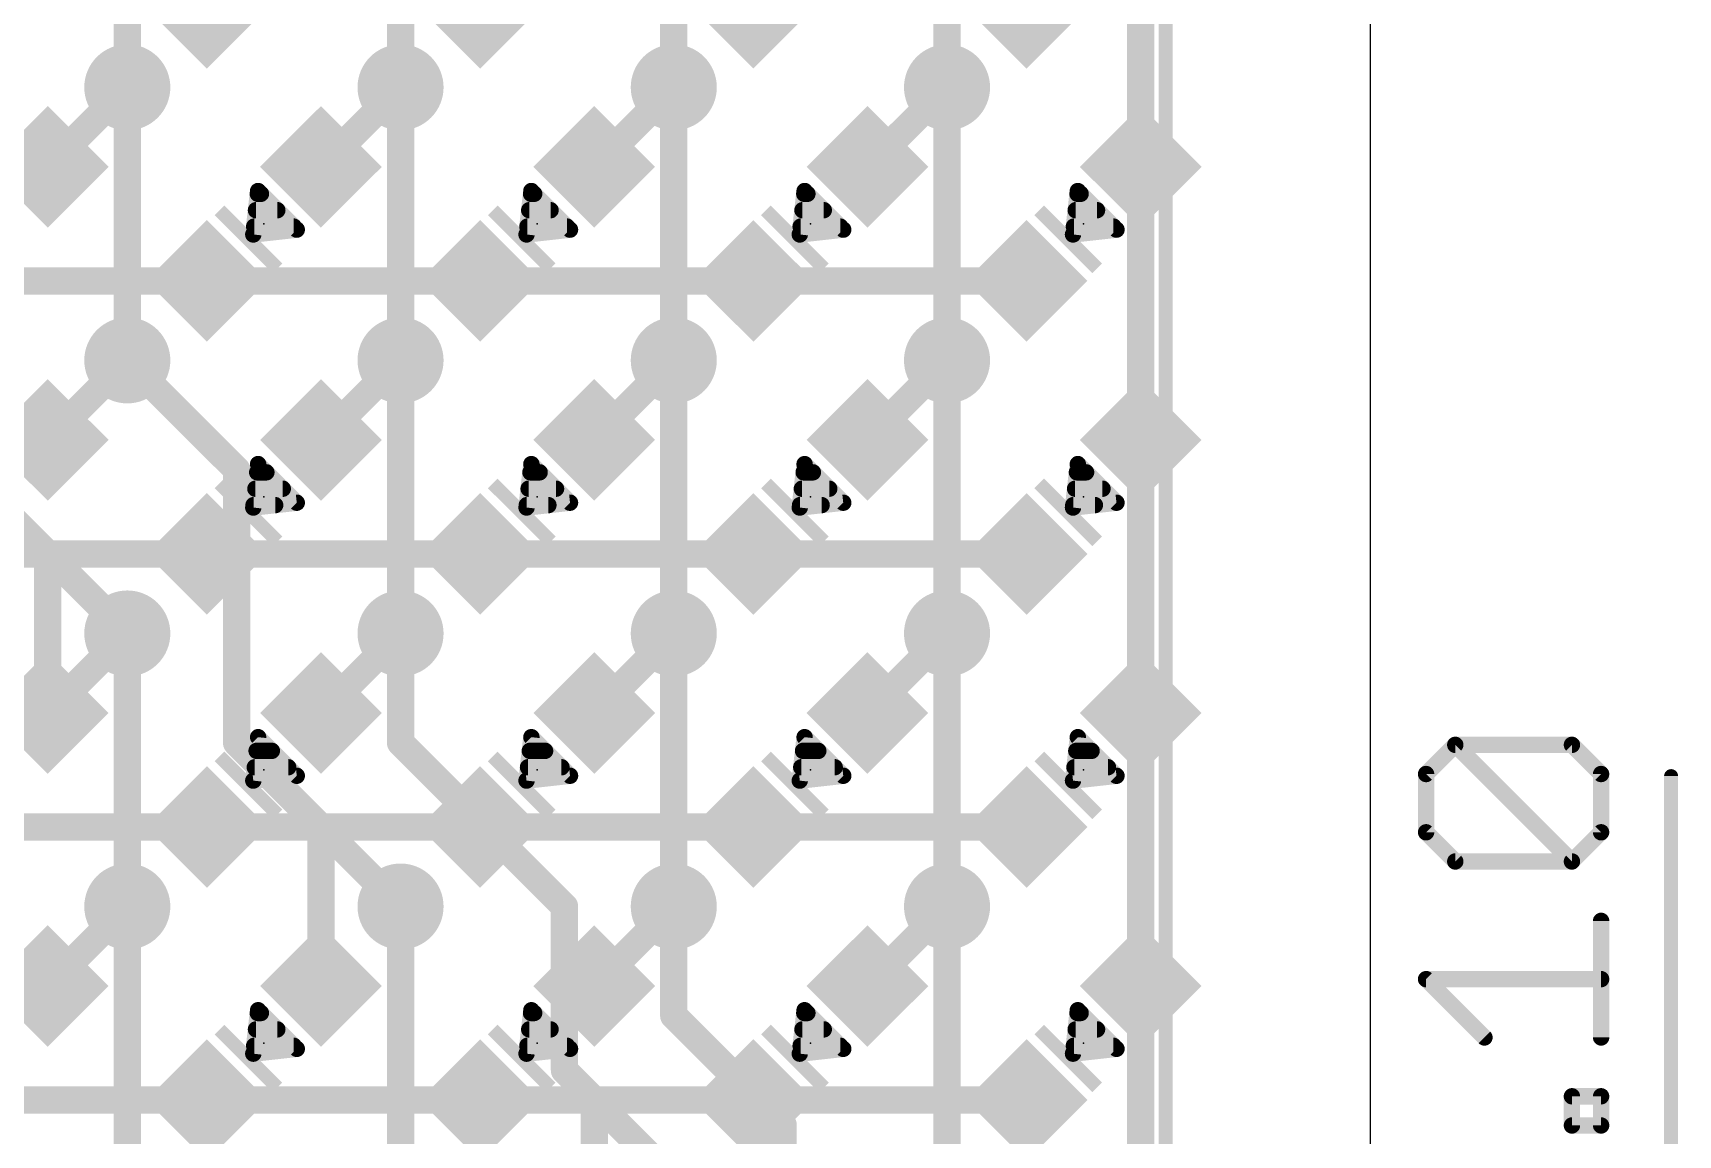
# Model space of a CAD drawing. Extents: x -12.1 to 48.4, y -6.3 to 35.5.
# Drawn here: x 30.75 to 46.04, y 10.45 to 20.7 of the extents above; entities that cross this region are included whole.
import ezdxf

# ---------------------------------------------------------------- set-up
doc = ezdxf.new("R2010")
doc.units = 0
for name, color, linetype in [('1', 12, 'CONTINUOUS'), ('16', 132, 'CONTINUOUS'), ('18', 110, 'CONTINUOUS'), ('20', 53, 'CONTINUOUS'), ('21', 40, 'CONTINUOUS'), ('23', 40, 'CONTINUOUS'), ('47', 253, 'CONTINUOUS')]:
    doc.layers.add(name, color=color, linetype=linetype)

# ---------------------------------------------------------------- blocks, each defined once
blk = doc.blocks.new('RECT')
blk.add_solid([(-0.5, -0.5), (0.5, -0.5), (-0.5, 0.5), (0.5, 0.5)])
blk = doc.blocks.new('ROUNDV')
at = {"const_width": 0.5}
blk.add_lwpolyline([(0, -0.25, 1), (0, 0.25, 1), (0, -0.25)], format="xyb", dxfattribs=at)

msp = doc.modelspace()

# ---------------------------------------------------------------- linework, layer by layer
at = {"layer": '1', "const_width": 0.254}
for points in [[(41.0433, 19.4533), (41.0433, 21.9933)], [(30.8833, 19.4533), (31.623, 20.193)], [(33.4233, 19.4533), (34.163, 20.193)], [(35.9633, 19.4533), (36.703, 20.193)], [(38.5033, 19.4533), (39.243, 20.193)], [(41.0433, 16.9133), (41.0433, 19.4533)], [(32.3627, 18.3927), (29.8227, 18.3927)], [(34.9027, 18.3927), (32.3627, 18.3927)], [(37.4427, 18.3927), (34.9027, 18.3927)], [(39.9827, 18.3927), (37.4427, 18.3927)], [(30.8833, 16.9133), (31.623, 17.653)], [(33.4233, 16.9133), (34.163, 17.653)], [(35.9633, 16.9133), (36.703, 17.653)], [(38.5033, 16.9133), (39.243, 17.653)], [(41.0433, 16.9133), (41.0433, 14.3733)], [(29.8227, 15.8527), (30.8833, 15.8527)], [(30.8833, 15.8527), (32.3627, 15.8527)], [(30.8833, 14.3733), (30.8833, 15.8527)], [(32.3627, 15.8527), (34.9027, 15.8527)], [(34.9027, 15.8527), (37.4427, 15.8527)], [(37.4427, 15.8527), (39.9827, 15.8527)], [(30.8833, 14.3733), (31.623, 15.113)], [(33.4233, 14.3733), (34.163, 15.113)], [(36.703, 15.113), (35.9633, 14.3733)], [(38.5033, 14.3733), (39.243, 15.113)], [(41.0433, 14.3733), (41.0433, 11.8333)], [(32.3627, 13.3127), (29.8227, 13.3127)], [(33.4233, 13.3127), (32.3627, 13.3127)], [(34.9027, 13.3127), (33.4233, 13.3127)], [(33.4233, 11.8333), (33.4233, 13.3127)], [(34.163, 12.573), (33.4233, 13.3127)], [(33.4233, 13.3127), (33.4233, 13.3127)], [(37.4427, 13.3127), (34.9027, 13.3127)], [(39.9827, 13.3127), (37.4427, 13.3127)], [(30.8833, 11.8333), (31.623, 12.573)], [(35.9633, 11.8333), (36.703, 12.573)], [(38.5033, 11.8333), (39.243, 12.573)], [(41.0433, 11.8333), (41.0433, 9.2933)], [(29.8227, 10.7727), (32.3627, 10.7727)], [(32.3627, 10.7727), (34.9027, 10.7727)], [(34.9027, 10.7727), (35.9633, 10.7727)], [(35.9633, 10.7727), (37.4427, 10.7727)], [(35.9633, 9.2933), (35.9633, 10.7727)], [(37.4427, 10.7727), (39.9827, 10.7727)]]:
    msp.add_lwpolyline(points, dxfattribs=at)
at = {"layer": '1', "const_width": 0.127}
for points in [[(31.6679, 20.1481, 1), (31.5781, 20.2379)], [(34.2079, 20.1481, 1), (34.1181, 20.2379)], [(36.7479, 20.1481, 1), (36.6581, 20.2379)], [(39.2879, 20.1481, 1), (39.1981, 20.2379)], [(41.1068, 19.4533, 1), (40.9798, 19.4533)], [(30.8384, 19.4982, 1), (30.9282, 19.4084)], [(33.3784, 19.4982, 1), (33.4682, 19.4084)], [(35.9184, 19.4982, 1), (36.0082, 19.4084)], [(38.4584, 19.4982, 1), (38.5482, 19.4084)], [(40.9798, 19.4533, 1), (41.1068, 19.4533)], [(32.3627, 18.4562, 1), (32.3627, 18.3292)], [(32.3627, 18.3292, 1), (32.3627, 18.4562)], [(34.9027, 18.4562, 1), (34.9027, 18.3292)], [(34.9027, 18.3292, 1), (34.9027, 18.4562)], [(37.4427, 18.4562, 1), (37.4427, 18.3292)], [(37.4427, 18.3292, 1), (37.4427, 18.4562)], [(39.9827, 18.3292, 1), (39.9827, 18.4562)], [(31.6679, 17.6081, 1), (31.5781, 17.6979)], [(34.2079, 17.6081, 1), (34.1181, 17.6979)], [(36.7479, 17.6081, 1), (36.6581, 17.6979)], [(39.2879, 17.6081, 1), (39.1981, 17.6979)], [(30.8384, 16.9582, 1), (30.9282, 16.8684)], [(33.3784, 16.9582, 1), (33.4682, 16.8684)], [(35.9184, 16.9582, 1), (36.0082, 16.8684)], [(38.4584, 16.9582, 1), (38.5482, 16.8684)], [(41.1068, 16.9133, 1), (40.9798, 16.9133)], [(40.9798, 16.9133, 1), (41.1068, 16.9133)], [(30.8833, 15.9162, 1), (30.8833, 15.7892)], [(30.9468, 15.8527, 1), (30.8198, 15.8527)], [(30.8833, 15.7892, 1), (30.8833, 15.9162)], [(32.3627, 15.9162, 1), (32.3627, 15.7892)], [(32.3627, 15.7892, 1), (32.3627, 15.9162)], [(34.9027, 15.9162, 1), (34.9027, 15.7892)], [(34.9027, 15.7892, 1), (34.9027, 15.9162)], [(37.4427, 15.9162, 1), (37.4427, 15.7892)], [(37.4427, 15.7892, 1), (37.4427, 15.9162)], [(39.9827, 15.7892, 1), (39.9827, 15.9162)], [(31.6679, 15.0681, 1), (31.5781, 15.1579)], [(34.2079, 15.0681, 1), (34.1181, 15.1579)], [(36.7479, 15.0681, 1), (36.6581, 15.1579)], [(39.2879, 15.0681, 1), (39.1981, 15.1579)], [(30.8384, 14.4182, 1), (30.9282, 14.3284)], [(30.8198, 14.3733, 1), (30.9468, 14.3733)], [(33.3784, 14.4182, 1), (33.4682, 14.3284)], [(35.9184, 14.4182, 1), (36.0082, 14.3284)], [(38.4584, 14.4182, 1), (38.5482, 14.3284)], [(41.1068, 14.3733, 1), (40.9798, 14.3733)], [(40.9798, 14.3733, 1), (41.1068, 14.3733)], [(32.3627, 13.3762, 1), (32.3627, 13.2492)], [(32.3627, 13.2492, 1), (32.3627, 13.3762)], [(33.4233, 13.3762, 1), (33.4233, 13.2492)], [(33.4868, 13.3127, 1), (33.3598, 13.3127)], [(33.4682, 13.3576, 1), (33.3784, 13.2678)], [(33.4233, 13.3762, 1), (33.4233, 13.2492)], [(33.4233, 13.2492, 1), (33.4233, 13.3762)], [(33.4233, 13.2492, 1), (33.4233, 13.3762)], [(34.9027, 13.3762, 1), (34.9027, 13.2492)], [(34.9027, 13.2492, 1), (34.9027, 13.3762)], [(37.4427, 13.3762, 1), (37.4427, 13.2492)], [(37.4427, 13.2492, 1), (37.4427, 13.3762)], [(39.9827, 13.2492, 1), (39.9827, 13.3762)], [(31.6679, 12.5281, 1), (31.5781, 12.6179)], [(36.7479, 12.5281, 1), (36.6581, 12.6179)], [(39.2879, 12.5281, 1), (39.1981, 12.6179)], [(34.1181, 12.5281, 1), (34.2079, 12.6179)], [(30.8384, 11.8782, 1), (30.9282, 11.7884)], [(35.9184, 11.8782, 1), (36.0082, 11.7884)], [(38.4584, 11.8782, 1), (38.5482, 11.7884)], [(41.1068, 11.8333, 1), (40.9798, 11.8333)], [(33.3598, 11.8333, 1), (33.4868, 11.8333)], [(40.9798, 11.8333, 1), (41.1068, 11.8333)], [(32.3627, 10.8362, 1), (32.3627, 10.7092)], [(32.3627, 10.7092, 1), (32.3627, 10.8362)], [(34.9027, 10.8362, 1), (34.9027, 10.7092)], [(34.9027, 10.7092, 1), (34.9027, 10.8362)], [(35.9633, 10.8362, 1), (35.9633, 10.7092)], [(36.0268, 10.7727, 1), (35.8998, 10.7727)], [(35.9633, 10.7092, 1), (35.9633, 10.8362)], [(37.4427, 10.8362, 1), (37.4427, 10.7092)], [(37.4427, 10.7092, 1), (37.4427, 10.8362)], [(39.9827, 10.7092, 1), (39.9827, 10.8362)]]:
    msp.add_lwpolyline(points, format="xyb", dxfattribs=at)
at = {"layer": '16', "const_width": 0.254}
for points in [[(31.623, 20.193), (31.623, 22.733)], [(34.163, 20.193), (34.163, 22.733)], [(36.703, 20.193), (36.703, 22.733)], [(39.243, 20.193), (39.243, 22.733)], [(31.623, 17.653), (31.623, 20.193)], [(34.163, 17.653), (34.163, 20.193)], [(36.703, 17.653), (36.703, 20.193)], [(39.243, 17.653), (39.243, 20.193)], [(32.639, 16.637), (31.623, 17.653)], [(34.163, 15.113), (34.163, 17.653)], [(36.703, 15.113), (36.703, 17.653)], [(39.243, 15.113), (39.243, 17.653)], [(30.099, 16.637), (31.623, 15.113)], [(32.639, 14.097), (32.639, 16.637)], [(31.623, 15.113), (31.623, 12.573)], [(34.163, 15.113), (34.163, 14.097)], [(36.703, 12.573), (36.703, 15.113)], [(39.243, 12.573), (39.243, 15.113)], [(34.163, 12.573), (32.639, 14.097)], [(34.163, 14.097), (35.687, 12.573)], [(31.623, 12.573), (31.623, 10.033)], [(34.163, 10.033), (34.163, 12.573)], [(35.687, 12.573), (35.687, 11.049)], [(36.703, 12.573), (36.703, 11.557)], [(39.243, 10.033), (39.243, 12.573)], [(36.703, 11.557), (37.719, 10.541)], [(35.687, 11.049), (36.703, 10.033)], [(37.719, 10.541), (37.719, 9.017)]]:
    msp.add_lwpolyline(points, dxfattribs=at)
at = {"layer": '16', "const_width": 0.127}
for points in [[(31.6865, 20.193, 1), (31.5595, 20.193)], [(31.5595, 20.193, 1), (31.6865, 20.193)], [(34.2265, 20.193, 1), (34.0995, 20.193)], [(34.0995, 20.193, 1), (34.2265, 20.193)], [(36.7665, 20.193, 1), (36.6395, 20.193)], [(36.6395, 20.193, 1), (36.7665, 20.193)], [(39.3065, 20.193, 1), (39.1795, 20.193)], [(39.1795, 20.193, 1), (39.3065, 20.193)], [(31.6679, 17.6979, 1), (31.5781, 17.6081)], [(34.2265, 17.653, 1), (34.0995, 17.653)], [(36.7665, 17.653, 1), (36.6395, 17.653)], [(39.3065, 17.653, 1), (39.1795, 17.653)], [(31.5595, 17.653, 1), (31.6865, 17.653)], [(34.0995, 17.653, 1), (34.2265, 17.653)], [(36.6395, 17.653, 1), (36.7665, 17.653)], [(39.1795, 17.653, 1), (39.3065, 17.653)], [(32.7025, 16.637, 1), (32.5755, 16.637)], [(32.5941, 16.5921, 1), (32.6839, 16.6819)], [(31.6865, 15.113, 1), (31.5595, 15.113)], [(31.5781, 15.0681, 1), (31.6679, 15.1579)], [(34.2265, 15.113, 1), (34.0995, 15.113)], [(34.0995, 15.113, 1), (34.2265, 15.113)], [(36.7665, 15.113, 1), (36.6395, 15.113)], [(36.6395, 15.113, 1), (36.7665, 15.113)], [(39.3065, 15.113, 1), (39.1795, 15.113)], [(39.1795, 15.113, 1), (39.3065, 15.113)], [(32.6839, 14.1419, 1), (32.5941, 14.0521)], [(34.2079, 14.1419, 1), (34.1181, 14.0521)], [(32.5755, 14.097, 1), (32.7025, 14.097)], [(34.0995, 14.097, 1), (34.2265, 14.097)], [(31.6865, 12.573, 1), (31.5595, 12.573)], [(34.2265, 12.573, 1), (34.0995, 12.573)], [(35.7505, 12.573, 1), (35.6235, 12.573)], [(36.7665, 12.573, 1), (36.6395, 12.573)], [(39.3065, 12.573, 1), (39.1795, 12.573)], [(31.5595, 12.573, 1), (31.6865, 12.573)], [(34.1181, 12.5281, 1), (34.2079, 12.6179)], [(35.6421, 12.5281, 1), (35.7319, 12.6179)], [(36.6395, 12.573, 1), (36.7665, 12.573)], [(39.1795, 12.573, 1), (39.3065, 12.573)], [(36.7479, 11.6019, 1), (36.6581, 11.5121)], [(36.6395, 11.557, 1), (36.7665, 11.557)], [(35.7319, 11.0939, 1), (35.6421, 11.0041)], [(35.6235, 11.049, 1), (35.7505, 11.049)], [(37.7825, 10.541, 1), (37.6555, 10.541)], [(37.6741, 10.4961, 1), (37.7639, 10.5859)]]:
    msp.add_lwpolyline(points, format="xyb", dxfattribs=at)
at = {"layer": '20'}
msp.add_line((43.18, 2.54), (43.18, 25.4), dxfattribs=at)
at = {"layer": '21', "const_width": 0.1524}
for points in [[(32.8391, 19.2283), (32.7942, 18.8242)], [(32.8362, 19.2024), (32.865, 19.2024)], [(33.1983, 18.8691), (32.8391, 19.2283)], [(35.3791, 19.2283), (35.3342, 18.8242)], [(35.3762, 19.2024), (35.405, 19.2024)], [(35.7383, 18.8691), (35.3791, 19.2283)], [(37.9191, 19.2283), (37.8742, 18.8242)], [(37.9162, 19.2024), (37.945, 19.2024)], [(38.2783, 18.8691), (37.9191, 19.2283)], [(40.4591, 19.2283), (40.4142, 18.8242)], [(40.4562, 19.2024), (40.485, 19.2024)], [(40.8183, 18.8691), (40.4591, 19.2283)], [(32.8193, 19.05), (33.0174, 19.05)], [(35.3593, 19.05), (35.5574, 19.05)], [(37.8993, 19.05), (38.0974, 19.05)], [(40.4393, 19.05), (40.6374, 19.05)], [(32.8024, 18.8976), (33.1698, 18.8976)], [(35.3424, 18.8976), (35.7098, 18.8976)], [(37.8824, 18.8976), (38.2498, 18.8976)], [(40.4224, 18.8976), (40.7898, 18.8976)], [(32.7942, 18.8242), (33.1983, 18.8691)], [(35.3342, 18.8242), (35.7383, 18.8691)], [(37.8742, 18.8242), (38.2783, 18.8691)], [(40.4142, 18.8242), (40.8183, 18.8691)], [(32.8391, 16.6883), (32.7942, 16.2842)], [(32.8306, 16.6116), (32.9158, 16.6116)], [(33.1983, 16.3291), (32.8391, 16.6883)], [(35.3791, 16.6883), (35.3342, 16.2842)], [(35.3706, 16.6116), (35.4558, 16.6116)], [(35.7383, 16.3291), (35.3791, 16.6883)], [(37.9191, 16.6883), (37.8742, 16.2842)], [(37.9106, 16.6116), (37.9958, 16.6116)], [(38.2783, 16.3291), (37.9191, 16.6883)], [(40.4591, 16.6883), (40.4142, 16.2842)], [(40.4506, 16.6116), (40.5358, 16.6116)], [(40.8183, 16.3291), (40.4591, 16.6883)], [(32.8137, 16.4592), (33.0682, 16.4592)], [(35.3537, 16.4592), (35.6082, 16.4592)], [(37.8937, 16.4592), (38.1482, 16.4592)], [(40.4337, 16.4592), (40.6882, 16.4592)], [(32.7942, 16.2842), (33.1983, 16.3291)], [(32.7967, 16.3068), (32.9975, 16.3068)], [(35.3342, 16.2842), (35.7383, 16.3291)], [(35.3367, 16.3068), (35.5375, 16.3068)], [(37.8742, 16.2842), (38.2783, 16.3291)], [(37.8767, 16.3068), (38.0775, 16.3068)], [(40.4142, 16.2842), (40.8183, 16.3291)], [(40.4167, 16.3068), (40.6175, 16.3068)], [(32.8391, 14.1483), (32.7942, 13.7442)], [(33.1983, 13.7891), (32.8391, 14.1483)], [(35.3791, 14.1483), (35.3342, 13.7442)], [(35.7383, 13.7891), (35.3791, 14.1483)], [(37.9191, 14.1483), (37.8742, 13.7442)], [(38.2783, 13.7891), (37.9191, 14.1483)], [(40.4591, 14.1483), (40.4142, 13.7442)], [(40.8183, 13.7891), (40.4591, 14.1483)], [(32.8249, 14.0208), (32.9666, 14.0208)], [(35.3649, 14.0208), (35.5066, 14.0208)], [(37.9049, 14.0208), (38.0466, 14.0208)], [(40.4449, 14.0208), (40.5866, 14.0208)], [(32.808, 13.8684), (33.119, 13.8684)], [(35.348, 13.8684), (35.659, 13.8684)], [(37.888, 13.8684), (38.199, 13.8684)], [(40.428, 13.8684), (40.739, 13.8684)], [(32.7942, 13.7442), (33.1983, 13.7891)], [(35.3342, 13.7442), (35.7383, 13.7891)], [(37.8742, 13.7442), (38.2783, 13.7891)], [(40.4142, 13.7442), (40.8183, 13.7891)], [(32.8391, 11.6083), (32.7942, 11.2042)], [(32.8362, 11.5824), (32.865, 11.5824)], [(33.1983, 11.2491), (32.8391, 11.6083)], [(35.3791, 11.6083), (35.3342, 11.2042)], [(35.3762, 11.5824), (35.405, 11.5824)], [(35.7383, 11.2491), (35.3791, 11.6083)], [(37.9191, 11.6083), (37.8742, 11.2042)], [(37.9162, 11.5824), (37.945, 11.5824)], [(38.2783, 11.2491), (37.9191, 11.6083)], [(40.4591, 11.6083), (40.4142, 11.2042)], [(40.4562, 11.5824), (40.485, 11.5824)], [(40.8183, 11.2491), (40.4591, 11.6083)], [(32.8193, 11.43), (33.0174, 11.43)], [(35.3593, 11.43), (35.5574, 11.43)], [(37.8993, 11.43), (38.0974, 11.43)], [(40.4393, 11.43), (40.6374, 11.43)], [(32.7942, 11.2042), (33.1983, 11.2491)], [(32.8024, 11.2776), (33.1698, 11.2776)], [(35.3342, 11.2042), (35.7383, 11.2491)], [(35.3424, 11.2776), (35.7098, 11.2776)], [(37.8742, 11.2042), (38.2783, 11.2491)], [(37.8824, 11.2776), (38.2498, 11.2776)], [(40.4142, 11.2042), (40.8183, 11.2491)], [(40.4224, 11.2776), (40.7898, 11.2776)]]:
    msp.add_lwpolyline(points, dxfattribs=at)
at = {"layer": '21', "const_width": 0.0762}
for points in [[(32.8362, 19.2405, 1), (32.8362, 19.1643)], [(32.8661, 19.2553, 1), (32.8122, 19.2014)], [(32.877, 19.2241, 1), (32.8012, 19.2325)], [(32.865, 19.1643, 1), (32.865, 19.2405)], [(35.3762, 19.2405, 1), (35.3762, 19.1643)], [(35.4061, 19.2553, 1), (35.3522, 19.2014)], [(35.417, 19.2241, 1), (35.3412, 19.2325)], [(35.405, 19.1643, 1), (35.405, 19.2405)], [(37.9162, 19.2405, 1), (37.9162, 19.1643)], [(37.9461, 19.2553, 1), (37.8922, 19.2014)], [(37.957, 19.2241, 1), (37.8812, 19.2325)], [(37.945, 19.1643, 1), (37.945, 19.2405)], [(40.4562, 19.2405, 1), (40.4562, 19.1643)], [(40.4861, 19.2553, 1), (40.4322, 19.2014)], [(40.497, 19.2241, 1), (40.4212, 19.2325)], [(40.485, 19.1643, 1), (40.485, 19.2405)], [(32.8193, 19.0881, 1), (32.8193, 19.0119)], [(33.0174, 19.0119, 1), (33.0174, 19.0881)], [(35.3593, 19.0881, 1), (35.3593, 19.0119)], [(35.5574, 19.0119, 1), (35.5574, 19.0881)], [(37.8993, 19.0881, 1), (37.8993, 19.0119)], [(38.0974, 19.0119, 1), (38.0974, 19.0881)], [(40.4393, 19.0881, 1), (40.4393, 19.0119)], [(40.6374, 19.0119, 1), (40.6374, 19.0881)], [(32.8024, 18.9357, 1), (32.8024, 18.8595)], [(33.1698, 18.8595, 1), (33.1698, 18.9357)], [(35.3424, 18.9357, 1), (35.3424, 18.8595)], [(35.7098, 18.8595, 1), (35.7098, 18.9357)], [(37.8824, 18.9357, 1), (37.8824, 18.8595)], [(38.2498, 18.8595, 1), (38.2498, 18.9357)], [(40.4224, 18.9357, 1), (40.4224, 18.8595)], [(40.7898, 18.8595, 1), (40.7898, 18.9357)], [(32.79, 18.8621, 1), (32.7984, 18.7863)], [(32.7563, 18.8284, 1), (32.8321, 18.82)], [(33.1714, 18.8422, 1), (33.2253, 18.8961)], [(33.2025, 18.8312, 1), (33.1941, 18.907)], [(35.33, 18.8621, 1), (35.3384, 18.7863)], [(35.2963, 18.8284, 1), (35.3721, 18.82)], [(35.7114, 18.8422, 1), (35.7653, 18.8961)], [(35.7425, 18.8312, 1), (35.7341, 18.907)], [(37.87, 18.8621, 1), (37.8784, 18.7863)], [(37.8363, 18.8284, 1), (37.9121, 18.82)], [(38.2514, 18.8422, 1), (38.3053, 18.8961)], [(38.2825, 18.8312, 1), (38.2741, 18.907)], [(40.41, 18.8621, 1), (40.4184, 18.7863)], [(40.3763, 18.8284, 1), (40.4521, 18.82)], [(40.7914, 18.8422, 1), (40.8453, 18.8961)], [(40.8225, 18.8312, 1), (40.8141, 18.907)], [(32.8306, 16.6497, 1), (32.8306, 16.5735)], [(32.8661, 16.7153, 1), (32.8122, 16.6614)], [(32.877, 16.6841, 1), (32.8012, 16.6925)], [(32.9158, 16.5735, 1), (32.9158, 16.6497)], [(35.3706, 16.6497, 1), (35.3706, 16.5735)], [(35.4061, 16.7153, 1), (35.3522, 16.6614)], [(35.417, 16.6841, 1), (35.3412, 16.6925)], [(35.4558, 16.5735, 1), (35.4558, 16.6497)], [(37.9106, 16.6497, 1), (37.9106, 16.5735)], [(37.9461, 16.7153, 1), (37.8922, 16.6614)], [(37.957, 16.6841, 1), (37.8812, 16.6925)], [(37.9958, 16.5735, 1), (37.9958, 16.6497)], [(40.4506, 16.6497, 1), (40.4506, 16.5735)], [(40.4861, 16.7153, 1), (40.4322, 16.6614)], [(40.497, 16.6841, 1), (40.4212, 16.6925)], [(40.5358, 16.5735, 1), (40.5358, 16.6497)], [(32.8137, 16.4973, 1), (32.8137, 16.4211)], [(33.0682, 16.4211, 1), (33.0682, 16.4973)], [(35.3537, 16.4973, 1), (35.3537, 16.4211)], [(35.6082, 16.4211, 1), (35.6082, 16.4973)], [(37.8937, 16.4973, 1), (37.8937, 16.4211)], [(38.1482, 16.4211, 1), (38.1482, 16.4973)], [(40.4337, 16.4973, 1), (40.4337, 16.4211)], [(40.6882, 16.4211, 1), (40.6882, 16.4973)], [(32.7967, 16.3449, 1), (32.7967, 16.2687)], [(32.9975, 16.2687, 1), (32.9975, 16.3449)], [(33.1714, 16.3022, 1), (33.2253, 16.3561)], [(33.2025, 16.2912, 1), (33.1941, 16.367)], [(35.3367, 16.3449, 1), (35.3367, 16.2687)], [(35.5375, 16.2687, 1), (35.5375, 16.3449)], [(35.7114, 16.3022, 1), (35.7653, 16.3561)], [(35.7425, 16.2912, 1), (35.7341, 16.367)], [(37.8767, 16.3449, 1), (37.8767, 16.2687)], [(38.0775, 16.2687, 1), (38.0775, 16.3449)], [(38.2514, 16.3022, 1), (38.3053, 16.3561)], [(38.2825, 16.2912, 1), (38.2741, 16.367)], [(40.4167, 16.3449, 1), (40.4167, 16.2687)], [(40.6175, 16.2687, 1), (40.6175, 16.3449)], [(40.7914, 16.3022, 1), (40.8453, 16.3561)], [(40.8225, 16.2912, 1), (40.8141, 16.367)], [(32.79, 16.3221, 1), (32.7984, 16.2463)], [(32.7563, 16.2884, 1), (32.8321, 16.28)], [(35.33, 16.3221, 1), (35.3384, 16.2463)], [(35.2963, 16.2884, 1), (35.3721, 16.28)], [(37.87, 16.3221, 1), (37.8784, 16.2463)], [(37.8363, 16.2884, 1), (37.9121, 16.28)], [(40.41, 16.3221, 1), (40.4184, 16.2463)], [(40.3763, 16.2884, 1), (40.4521, 16.28)], [(32.8661, 14.1753, 1), (32.8122, 14.1214)], [(32.877, 14.1441, 1), (32.8012, 14.1525)], [(35.4061, 14.1753, 1), (35.3522, 14.1214)], [(35.417, 14.1441, 1), (35.3412, 14.1525)], [(37.9461, 14.1753, 1), (37.8922, 14.1214)], [(37.957, 14.1441, 1), (37.8812, 14.1525)], [(40.4861, 14.1753, 1), (40.4322, 14.1214)], [(40.497, 14.1441, 1), (40.4212, 14.1525)], [(32.8249, 14.0589, 1), (32.8249, 13.9827)], [(32.9666, 13.9827, 1), (32.9666, 14.0589)], [(35.3649, 14.0589, 1), (35.3649, 13.9827)], [(35.5066, 13.9827, 1), (35.5066, 14.0589)], [(37.9049, 14.0589, 1), (37.9049, 13.9827)], [(38.0466, 13.9827, 1), (38.0466, 14.0589)], [(40.4449, 14.0589, 1), (40.4449, 13.9827)], [(40.5866, 13.9827, 1), (40.5866, 14.0589)], [(32.808, 13.9065, 1), (32.808, 13.8303)], [(33.119, 13.8303, 1), (33.119, 13.9065)], [(35.348, 13.9065, 1), (35.348, 13.8303)], [(35.659, 13.8303, 1), (35.659, 13.9065)], [(37.888, 13.9065, 1), (37.888, 13.8303)], [(38.199, 13.8303, 1), (38.199, 13.9065)], [(40.428, 13.9065, 1), (40.428, 13.8303)], [(40.739, 13.8303, 1), (40.739, 13.9065)], [(32.79, 13.7821, 1), (32.7984, 13.7063)], [(32.7563, 13.7484, 1), (32.8321, 13.74)], [(33.1714, 13.7622, 1), (33.2253, 13.8161)], [(33.2025, 13.7512, 1), (33.1941, 13.827)], [(35.33, 13.7821, 1), (35.3384, 13.7063)], [(35.2963, 13.7484, 1), (35.3721, 13.74)], [(35.7114, 13.7622, 1), (35.7653, 13.8161)], [(35.7425, 13.7512, 1), (35.7341, 13.827)], [(37.87, 13.7821, 1), (37.8784, 13.7063)], [(37.8363, 13.7484, 1), (37.9121, 13.74)], [(38.2514, 13.7622, 1), (38.3053, 13.8161)], [(38.2825, 13.7512, 1), (38.2741, 13.827)], [(40.41, 13.7821, 1), (40.4184, 13.7063)], [(40.3763, 13.7484, 1), (40.4521, 13.74)], [(40.7914, 13.7622, 1), (40.8453, 13.8161)], [(40.8225, 13.7512, 1), (40.8141, 13.827)], [(32.8362, 11.6205, 1), (32.8362, 11.5443)], [(32.8661, 11.6353, 1), (32.8122, 11.5814)], [(32.877, 11.6041, 1), (32.8012, 11.6125)], [(32.865, 11.5443, 1), (32.865, 11.6205)], [(35.3762, 11.6205, 1), (35.3762, 11.5443)], [(35.4061, 11.6353, 1), (35.3522, 11.5814)], [(35.417, 11.6041, 1), (35.3412, 11.6125)], [(35.405, 11.5443, 1), (35.405, 11.6205)], [(37.9162, 11.6205, 1), (37.9162, 11.5443)], [(37.9461, 11.6353, 1), (37.8922, 11.5814)], [(37.957, 11.6041, 1), (37.8812, 11.6125)], [(37.945, 11.5443, 1), (37.945, 11.6205)], [(40.4562, 11.6205, 1), (40.4562, 11.5443)], [(40.4861, 11.6353, 1), (40.4322, 11.5814)], [(40.497, 11.6041, 1), (40.4212, 11.6125)], [(40.485, 11.5443, 1), (40.485, 11.6205)], [(32.8193, 11.4681, 1), (32.8193, 11.3919)], [(33.0174, 11.3919, 1), (33.0174, 11.4681)], [(35.3593, 11.4681, 1), (35.3593, 11.3919)], [(35.5574, 11.3919, 1), (35.5574, 11.4681)], [(37.8993, 11.4681, 1), (37.8993, 11.3919)], [(38.0974, 11.3919, 1), (38.0974, 11.4681)], [(40.4393, 11.4681, 1), (40.4393, 11.3919)], [(40.6374, 11.3919, 1), (40.6374, 11.4681)], [(32.8024, 11.3157, 1), (32.8024, 11.2395)], [(33.1698, 11.2395, 1), (33.1698, 11.3157)], [(33.2025, 11.2112, 1), (33.1941, 11.287)], [(35.3424, 11.3157, 1), (35.3424, 11.2395)], [(35.7098, 11.2395, 1), (35.7098, 11.3157)], [(35.7425, 11.2112, 1), (35.7341, 11.287)], [(37.8824, 11.3157, 1), (37.8824, 11.2395)], [(38.2498, 11.2395, 1), (38.2498, 11.3157)], [(38.2825, 11.2112, 1), (38.2741, 11.287)], [(40.4224, 11.3157, 1), (40.4224, 11.2395)], [(40.7898, 11.2395, 1), (40.7898, 11.3157)], [(40.8225, 11.2112, 1), (40.8141, 11.287)], [(32.79, 11.2421, 1), (32.7984, 11.1663)], [(32.7563, 11.2084, 1), (32.8321, 11.2)], [(33.1714, 11.2222, 1), (33.2253, 11.2761)], [(35.33, 11.2421, 1), (35.3384, 11.1663)], [(35.2963, 11.2084, 1), (35.3721, 11.2)], [(35.7114, 11.2222, 1), (35.7653, 11.2761)], [(37.87, 11.2421, 1), (37.8784, 11.1663)], [(37.8363, 11.2084, 1), (37.9121, 11.2)], [(38.2514, 11.2222, 1), (38.3053, 11.2761)], [(40.41, 11.2421, 1), (40.4184, 11.1663)], [(40.3763, 11.2084, 1), (40.4521, 11.2)], [(40.7914, 11.2222, 1), (40.8453, 11.2761)]]:
    msp.add_lwpolyline(points, format="xyb", dxfattribs=at)
at = {"layer": '23'}
for p in [(32.893, 18.923), (35.433, 18.923), (37.973, 18.923), (40.513, 18.923), (32.893, 16.383), (35.433, 16.383), (37.973, 16.383), (40.513, 16.383), (32.893, 13.843), (35.433, 13.843), (37.973, 13.843), (40.513, 13.843), (32.893, 11.303), (35.433, 11.303), (37.973, 11.303), (40.513, 11.303)]:
    msp.add_point(p, dxfattribs=at)
at = {"layer": '47'}
for points, const_width in [([(41.275, 1.905), (41.275, 35.097)], 0.13), ([(43.6963, 13.8056), (43.9675, 14.0768)], 0.1524), ([(43.9675, 14.0768), (45.0521, 14.0768)], 0.1524), ([(45.0521, 12.9921), (43.9675, 14.0768)], 0.1524), ([(45.0521, 14.0768), (45.3233, 13.8056)], 0.1524), ([(43.6963, 13.2633), (43.6963, 13.8056)], 0.1524), ([(45.3233, 13.8056), (45.3233, 13.2633)], 0.1524), ([(45.974, 6.288), (45.974, 13.7858)], 0.13), ([(43.9675, 12.9921), (43.6963, 13.2633)], 0.1524), ([(45.3233, 13.2633), (45.0521, 12.9921)], 0.1524), ([(45.0521, 12.9921), (43.9675, 12.9921)], 0.1524), ([(45.3233, 11.3549), (45.3233, 12.4396)], 0.1524), ([(44.2386, 11.3549), (43.6963, 11.8973)], 0.1524), ([(43.6963, 11.8973), (45.3233, 11.8973)], 0.1524), ([(45.0521, 10.5364), (45.0521, 10.8075)], 0.1524), ([(45.0521, 10.8075), (45.3233, 10.8075)], 0.1524), ([(45.3233, 10.8075), (45.3233, 10.5364)], 0.1524), ([(45.3233, 10.5364), (45.0521, 10.5364)], 0.1524)]:
    msp.add_lwpolyline(points, dxfattribs=dict(at, const_width=const_width))
for points, const_width in [([(43.9944, 14.1037, 1), (43.9405, 14.0498)], 0.0762), ([(43.9675, 14.1149, 1), (43.9675, 14.0387)], 0.0762), ([(43.9944, 14.0498, 1), (43.9405, 14.1037)], 0.0762), ([(45.0791, 14.1037, 1), (45.0252, 14.0498)], 0.0762), ([(45.0521, 14.0387, 1), (45.0521, 14.1149)], 0.0762), ([(43.7344, 13.8056, 1), (43.6582, 13.8056)], 0.0762), ([(43.6694, 13.8325, 1), (43.7233, 13.7786)], 0.0762), ([(45.3614, 13.8056, 1), (45.2852, 13.8056)], 0.0762), ([(45.2964, 13.7786, 1), (45.3502, 13.8325)], 0.0762), ([(46.0065, 13.7858, 1), (45.9415, 13.7858)], 0.065), ([(43.7233, 13.2902, 1), (43.6694, 13.2363)], 0.0762), ([(45.3502, 13.2363, 1), (45.2964, 13.2902)], 0.0762), ([(43.6582, 13.2633, 1), (43.7344, 13.2633)], 0.0762), ([(45.2852, 13.2633, 1), (45.3614, 13.2633)], 0.0762), ([(43.9675, 13.0302, 1), (43.9675, 12.954)], 0.0762), ([(43.9405, 12.9651, 1), (43.9944, 13.019)], 0.0762), ([(45.0252, 13.019, 1), (45.0791, 12.9651)], 0.0762), ([(45.0252, 12.9651, 1), (45.0791, 13.019)], 0.0762), ([(45.0521, 12.954, 1), (45.0521, 13.0302)], 0.0762), ([(45.3614, 12.4396, 1), (45.2852, 12.4396)], 0.0762), ([(43.7233, 11.9242, 1), (43.6694, 11.8703)], 0.0762), ([(43.6963, 11.9354, 1), (43.6963, 11.8592)], 0.0762), ([(45.3233, 11.8592, 1), (45.3233, 11.9354)], 0.0762), ([(44.2117, 11.328, 1), (44.2656, 11.3819)], 0.0762), ([(45.2852, 11.3549, 1), (45.3614, 11.3549)], 0.0762), ([(45.0902, 10.8075, 1), (45.014, 10.8075)], 0.0762), ([(45.0521, 10.8456, 1), (45.0521, 10.7694)], 0.0762), ([(45.3614, 10.8075, 1), (45.2852, 10.8075)], 0.0762), ([(45.3233, 10.7694, 1), (45.3233, 10.8456)], 0.0762), ([(45.0521, 10.5745, 1), (45.0521, 10.4983)], 0.0762), ([(45.014, 10.5364, 1), (45.0902, 10.5364)], 0.0762), ([(45.2852, 10.5364, 1), (45.3614, 10.5364)], 0.0762), ([(45.3233, 10.4983, 1), (45.3233, 10.5745)], 0.0762)]:
    msp.add_lwpolyline(points, format="xyb", dxfattribs=dict(at, const_width=const_width))

# ---------------------------------------------------------------- block references
at = {"layer": '1', "xscale": 0.8, "yscale": 0.8, "rotation": 135}
for p in [(32.3627, 20.9327), (34.9027, 20.9327), (37.4427, 20.9327), (39.9827, 20.9327), (30.8833, 19.4533), (33.4233, 19.4533), (35.9633, 19.4533), (38.5033, 19.4533), (41.0433, 19.4533), (32.3627, 18.3927), (34.9027, 18.3927), (37.4427, 18.3927), (39.9827, 18.3927), (30.8833, 16.9133), (33.4233, 16.9133), (35.9633, 16.9133), (38.5033, 16.9133), (41.0433, 16.9133), (32.3627, 15.8527), (34.9027, 15.8527), (37.4427, 15.8527), (39.9827, 15.8527), (30.8833, 14.3733), (33.4233, 14.3733), (35.9633, 14.3733), (38.5033, 14.3733), (41.0433, 14.3733), (32.3627, 13.3127), (34.9027, 13.3127), (37.4427, 13.3127), (39.9827, 13.3127), (30.8833, 11.8333), (33.4233, 11.8333), (35.9633, 11.8333), (38.5033, 11.8333), (41.0433, 11.8333), (32.3627, 10.7727), (34.9027, 10.7727), (37.4427, 10.7727), (39.9827, 10.7727)]:
    msp.add_blockref('RECT', p, dxfattribs=at)
at = {"layer": '18', "xscale": 0.8001, "yscale": 0.8001}
for p in [(31.623, 20.193), (31.623, 20.193), (34.163, 20.193), (34.163, 20.193), (36.703, 20.193), (36.703, 20.193), (39.243, 20.193), (39.243, 20.193), (31.623, 17.653), (31.623, 17.653), (34.163, 17.653), (34.163, 17.653), (36.703, 17.653), (36.703, 17.653), (39.243, 17.653), (39.243, 17.653), (31.623, 15.113), (31.623, 15.113), (34.163, 15.113), (34.163, 15.113), (36.703, 15.113), (36.703, 15.113), (39.243, 15.113), (39.243, 15.113), (31.623, 12.573), (31.623, 12.573), (34.163, 12.573), (34.163, 12.573), (36.703, 12.573), (36.703, 12.573), (39.243, 12.573), (39.243, 12.573)]:
    msp.add_blockref('ROUNDV', p, dxfattribs=at)
at = {"layer": '21', "xscale": 0.762, "yscale": 0.127, "rotation": 135}
for p in [(32.7493, 18.7793), (35.2893, 18.7793), (37.8293, 18.7793), (40.3693, 18.7793), (32.7493, 16.2393), (35.2893, 16.2393), (37.8293, 16.2393), (40.3693, 16.2393), (32.7493, 13.6993), (35.2893, 13.6993), (37.8293, 13.6993), (40.3693, 13.6993), (32.7493, 11.1593), (35.2893, 11.1593), (37.8293, 11.1593), (40.3693, 11.1593)]:
    msp.add_blockref('RECT', p, dxfattribs=at)

doc.saveas('drawing.dxf')
